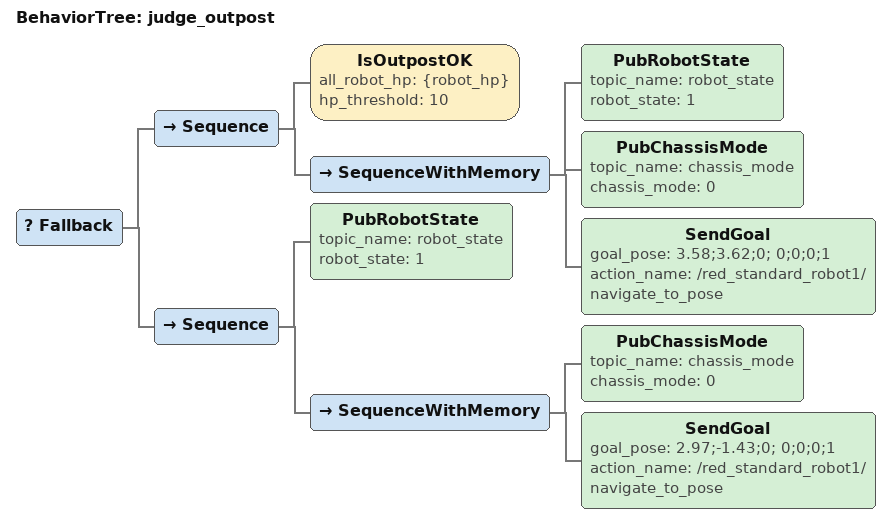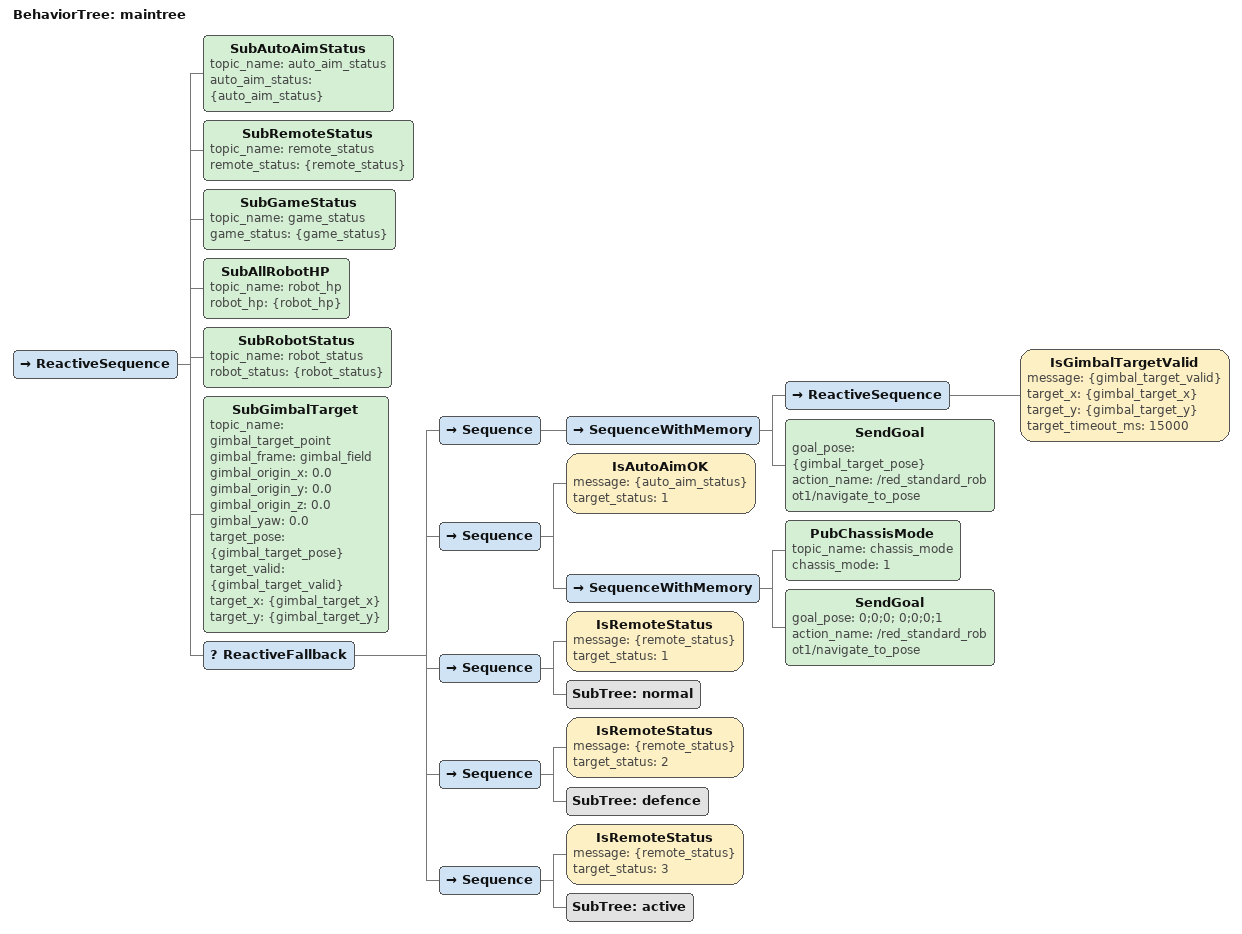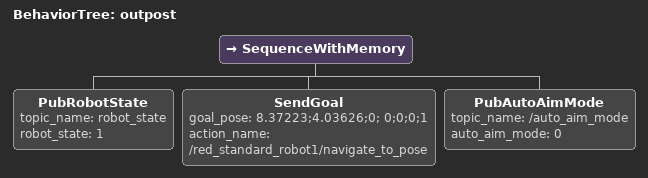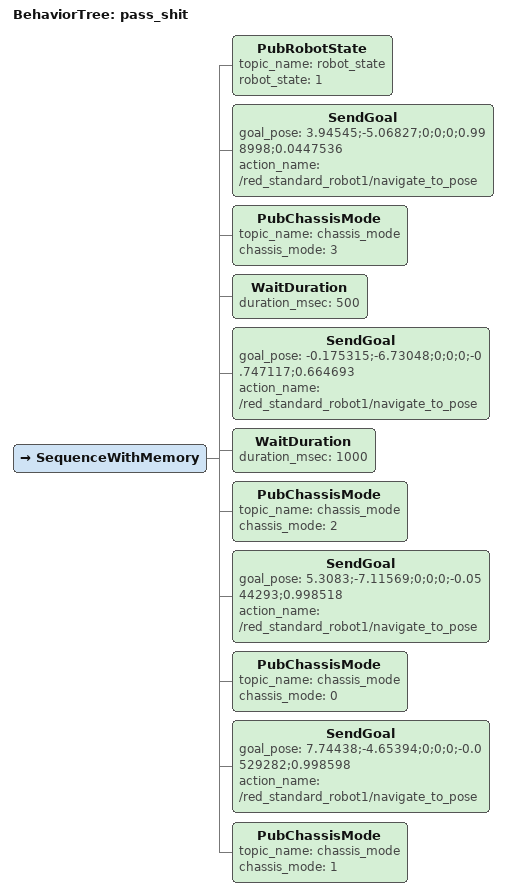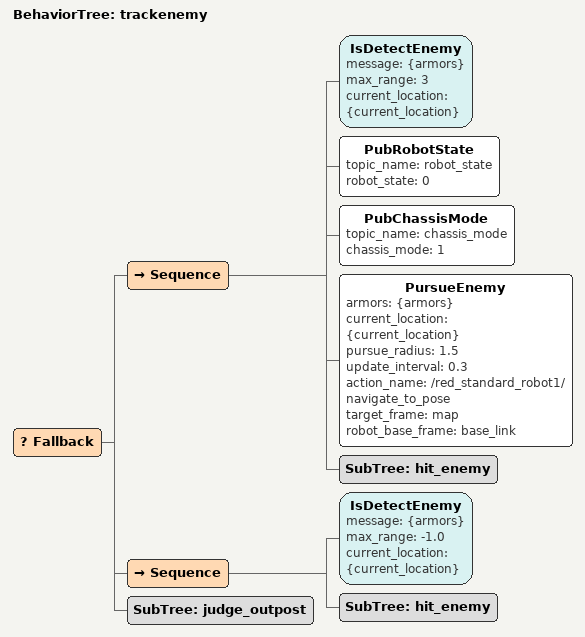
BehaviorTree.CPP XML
<BehaviorTree ID="judge_outpost">
  <Fallback>
    <Sequence>
      <IsOutpostOK all_robot_hp="{robot_hp}" hp_threshold="10"/>
      <SequenceWithMemory>
        <PubRobotState topic_name="robot_state" robot_state="1"/>
        <PubChassisMode topic_name="chassis_mode" chassis_mode="0"/>
        <SendGoal goal_pose="3.58;3.62;0; 0;0;0;1" action_name="/red_standard_robot1/navigate_to_pose"/>
      </SequenceWithMemory>
    </Sequence>
    <Sequence>
      <PubRobotState topic_name="robot_state" robot_state="1"/>
      <SequenceWithMemory>
        <PubChassisMode topic_name="chassis_mode" chassis_mode="0"/>
        <SendGoal goal_pose="2.97;-1.43;0; 0;0;0;1" action_name="/red_standard_robot1/navigate_to_pose"/>
      </SequenceWithMemory>
    </Sequence>
  </Fallback>
</BehaviorTree>

<BehaviorTree ID="maintree">
  <ReactiveSequence>
    <SubAutoAimStatus topic_name="auto_aim_status" auto_aim_status="{auto_aim_status}"/>
    <SubRemoteStatus topic_name="remote_status" remote_status="{remote_status}"/>
    <SubGameStatus topic_name="game_status" game_status="{game_status}"/>
    <SubAllRobotHP topic_name="robot_hp" robot_hp="{robot_hp}"/>
    <SubRobotStatus topic_name="robot_status" robot_status="{robot_status}"/>
    <SubGimbalTarget topic_name="gimbal_target_point" gimbal_frame="gimbal_field" gimbal_origin_x="0.0" gimbal_origin_y="0.0" gimbal_origin_z="0.0" gimbal_yaw="0.0" target_pose="{gimbal_target_pose}" target_valid="{gimbal_target_valid}" target_x="{gimbal_target_x}" target_y="{gimbal_target_y}"/>
    <ReactiveFallback>
      <Sequence>
        <SequenceWithMemory>
          <ReactiveSequence>
            <IsGimbalTargetValid message="{gimbal_target_valid}" target_x="{gimbal_target_x}" target_y="{gimbal_target_y}" target_timeout_ms="15000"/>
          </ReactiveSequence>
          <SendGoal goal_pose="{gimbal_target_pose}" action_name="/red_standard_robot1/navigate_to_pose"/>
        </SequenceWithMemory>
      </Sequence>
      <Sequence>
        <IsAutoAimOK message="{auto_aim_status}" target_status="1"/>
        <SequenceWithMemory>
          <PubChassisMode topic_name="chassis_mode" chassis_mode="1"/>
          <SendGoal goal_pose="0;0;0; 0;0;0;1" action_name="/red_standard_robot1/navigate_to_pose"/>
        </SequenceWithMemory>
      </Sequence>
      <Sequence>
        <IsRemoteStatus message="{remote_status}" target_status="1"/>
        <SubTree ID="normal"/>
      </Sequence>
      <Sequence>
        <IsRemoteStatus message="{remote_status}" target_status="2"/>
        <SubTree ID="defence"/>
      </Sequence>
      <Sequence>
        <IsRemoteStatus message="{remote_status}" target_status="3"/>
        <SubTree ID="active"/>
      </Sequence>
    </ReactiveFallback>
  </ReactiveSequence>
</BehaviorTree>

<BehaviorTree ID="outpost">
  <SequenceWithMemory>
    <PubRobotState topic_name="robot_state" robot_state="1"/>
    <SendGoal goal_pose="8.37223;4.03626;0; 0;0;0;1" action_name="/red_standard_robot1/navigate_to_pose"/>
    <PubAutoAimMode topic_name="/auto_aim_mode" auto_aim_mode="0"/>
  </SequenceWithMemory>
</BehaviorTree>

<BehaviorTree ID="pass_shit">
  <SequenceWithMemory>
    <PubRobotState topic_name="robot_state" robot_state="1"/>
    <SendGoal goal_pose="3.94545;-5.06827;0;0;0;0.998998;0.0447536" action_name="/red_standard_robot1/navigate_to_pose"/>
    <PubChassisMode topic_name="chassis_mode" chassis_mode="3"/>
    <WaitDuration duration_msec="500"/>
    <SendGoal goal_pose="-0.175315;-6.73048;0;0;0;-0.747117;0.664693" action_name="/red_standard_robot1/navigate_to_pose"/>
    <WaitDuration duration_msec="1000"/>
    <PubChassisMode topic_name="chassis_mode" chassis_mode="2"/>
    <SendGoal goal_pose="5.3083;-7.11569;0;0;0;-0.0544293;0.998518" action_name="/red_standard_robot1/navigate_to_pose"/>
    <PubChassisMode topic_name="chassis_mode" chassis_mode="0"/>
    <SendGoal goal_pose="7.74438;-4.65394;0;0;0;-0.0529282;0.998598" action_name="/red_standard_robot1/navigate_to_pose"/>
    <PubChassisMode topic_name="chassis_mode" chassis_mode="1"/>
  </SequenceWithMemory>
</BehaviorTree>

<BehaviorTree ID="trackenemy">
  <Fallback>
    <Sequence>
      <IsDetectEnemy message="{armors}" max_range="3" current_location="{current_location}"/>
      <PubRobotState topic_name="robot_state" robot_state="0"/>
      <PubChassisMode topic_name="chassis_mode" chassis_mode="1"/>
      <PursueEnemy armors="{armors}" current_location="{current_location}" pursue_radius="1.5" update_interval="0.3" action_name="/red_standard_robot1/navigate_to_pose" target_frame="map" robot_base_frame="base_link"/>
      <SubTree ID="hit_enemy"/>
    </Sequence>
    <Sequence>
      <IsDetectEnemy message="{armors}" max_range="-1.0" current_location="{current_location}"/>
      <SubTree ID="hit_enemy"/>
    </Sequence>
    <SubTree ID="judge_outpost"/>
  </Fallback>
</BehaviorTree>
